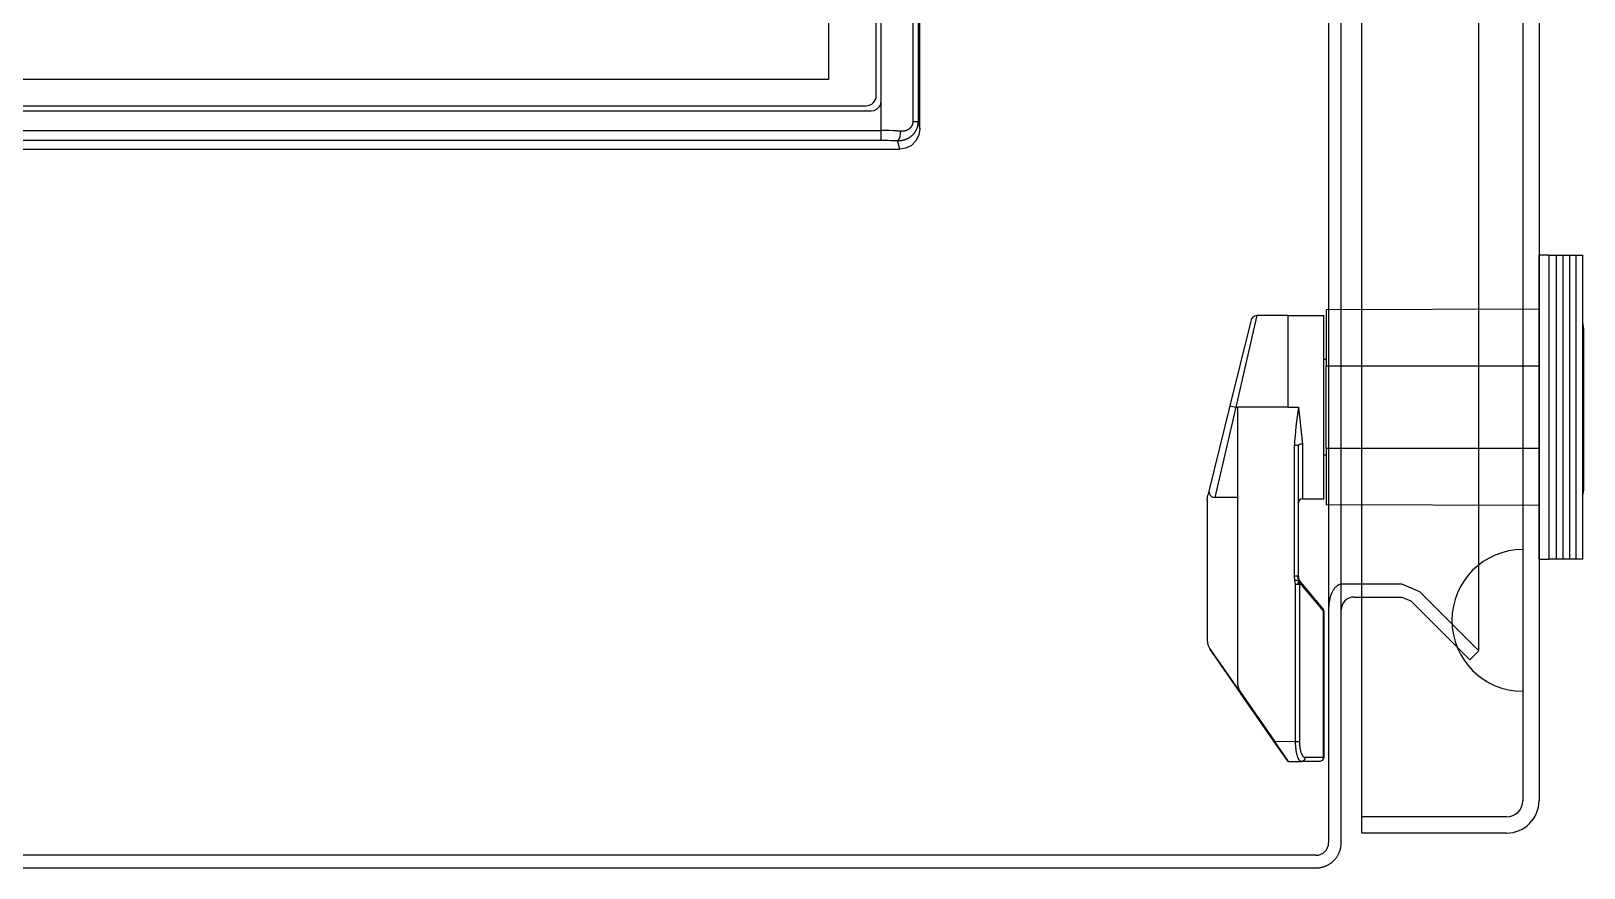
# Model space of a CAD drawing. Header units: millimetres. Extents: x 979 to 5828, y -1860 to 642.
# Drawn here: x 3258.3 to 3411.6, y 276.1 to 358.8 of the extents above; entities that cross this region are included whole.
import ezdxf

# ---------------------------------------------------------------- set-up
doc = ezdxf.new("R2010")
doc.units = ezdxf.units.MM

msp = doc.modelspace()

# ---------------------------------------------------------------- linework, layer by layer
for p, q in [((3386.388, 573.567), (3386.388, 278.641)), ((3387.635, 279.141), (3387.635, 573.567)), ((3389.66, 279.585), (3389.66, 572.625)), ((3405.56, 569.425), (3405.56, 282.785)), ((3407.16, 569.425), (3407.16, 282.785)), ((3401.206, 297.588), (3401.206, 554.62)), ((3405.56, 307.585), (3405.56, 293.585)), ((3386.837, 303.564), (3386.812, 303.522)), ((3386.863, 303.604), (3386.837, 303.564)), ((3386.89, 303.644), (3386.863, 303.604)), ((3386.917, 303.682), (3386.89, 303.644)), ((3386.945, 303.718), (3386.917, 303.682)), ((3386.974, 303.754), (3386.945, 303.718)), ((3387.003, 303.788), (3386.974, 303.754)), ((3387.033, 303.821), (3387.003, 303.788)), ((3387.063, 303.852), (3387.033, 303.821)), ((3387.094, 303.882), (3387.063, 303.852)), ((3387.125, 303.91), (3387.094, 303.882)), ((3387.157, 303.937), (3387.125, 303.91)), ((3387.173, 303.95), (3387.157, 303.937)), ((3387.189, 303.962), (3387.173, 303.95)), ((3387.206, 303.974), (3387.189, 303.962)), ((3387.222, 303.986), (3387.206, 303.974)), ((3387.238, 303.997), (3387.222, 303.986)), ((3387.255, 304.008), (3387.238, 303.997)), ((3387.272, 304.019), (3387.255, 304.008)), ((3387.288, 304.029), (3387.272, 304.019)), ((3387.305, 304.039), (3387.288, 304.029)), ((3387.322, 304.048), (3387.305, 304.039)), ((3387.339, 304.057), (3387.322, 304.048)), ((3387.356, 304.066), (3387.339, 304.057)), ((3387.373, 304.074), (3387.356, 304.066)), ((3387.39, 304.082), (3387.373, 304.074)), ((3387.408, 304.089), (3387.39, 304.082)), ((3387.425, 304.096), (3387.408, 304.089)), ((3387.442, 304.103), (3387.425, 304.096)), ((3387.46, 304.109), (3387.442, 304.103)), ((3387.477, 304.115), (3387.46, 304.109)), ((3387.495, 304.12), (3387.477, 304.115)), ((3387.512, 304.126), (3387.495, 304.12)), ((3387.53, 304.13), (3387.512, 304.126)), ((3387.547, 304.135), (3387.53, 304.13)), ((3387.565, 304.138), (3387.547, 304.135)), ((3387.583, 304.142), (3387.565, 304.138)), ((3387.6, 304.145), (3387.583, 304.142)), ((3387.618, 304.148), (3387.6, 304.145)), ((3387.636, 304.15), (3387.618, 304.148)), ((3387.653, 304.152), (3387.636, 304.15)), ((3387.671, 304.154), (3387.653, 304.152)), ((3387.689, 304.155), (3387.671, 304.154)), ((3387.707, 304.156), (3387.689, 304.155)), ((3387.725, 304.157), (3387.707, 304.156)), ((3387.742, 304.157), (3387.725, 304.157)), ((3393.625, 304.15), (3387.742, 304.157)), ((3395.392, 303.416), (3393.625, 304.15)), ((3386.409, 302.108), (3386.4, 301.994)), ((3386.42, 302.221), (3386.409, 302.108)), ((3386.434, 302.335), (3386.42, 302.221)), ((3386.451, 302.448), (3386.434, 302.335)), ((3386.471, 302.561), (3386.451, 302.448)), ((3386.494, 302.672), (3386.471, 302.561)), ((3386.52, 302.782), (3386.494, 302.672)), ((3386.549, 302.89), (3386.52, 302.782)), ((3386.581, 302.996), (3386.549, 302.89)), ((3386.598, 303.048), (3386.581, 302.996)), ((3386.616, 303.099), (3386.598, 303.048)), ((3386.635, 303.15), (3386.616, 303.099)), ((3386.654, 303.2), (3386.635, 303.15)), ((3386.675, 303.248), (3386.654, 303.2)), ((3386.696, 303.297), (3386.675, 303.248)), ((3386.717, 303.344), (3386.696, 303.297)), ((3386.74, 303.39), (3386.717, 303.344)), ((3386.763, 303.435), (3386.74, 303.39)), ((3386.787, 303.479), (3386.763, 303.435)), ((3386.812, 303.522), (3386.787, 303.479)), ((3388.885, 302.891), (3393.617, 302.891)), ((3393.617, 302.891), (3394.501, 302.525)), ((3394.501, 302.525), (3400.322, 296.704)), ((3401.206, 297.588), (3395.392, 303.416)), ((3386.391, 301.769), (3386.39, 301.658)), ((3386.394, 301.882), (3386.391, 301.769)), ((3386.4, 301.994), (3386.394, 301.882)), ((3400.322, 296.704), (3401.206, 297.588)), ((3403.96, 281.185), (3389.66, 281.185)), ((3387.635, 278.641), (3387.635, 279.141)), ((3403.96, 279.585), (3389.66, 279.585)), ((3387.326, 277.437), (3387.356, 277.493)), ((3387.356, 277.493), (3387.384, 277.55)), ((3387.384, 277.55), (3387.411, 277.606)), ((3387.411, 277.606), (3387.436, 277.664)), ((3387.436, 277.664), (3387.459, 277.721)), ((3387.459, 277.721), (3387.482, 277.779)), ((3387.482, 277.779), (3387.502, 277.837)), ((3387.502, 277.837), (3387.521, 277.895)), ((3387.521, 277.895), (3387.538, 277.954)), ((3387.538, 277.954), (3387.554, 278.012)), ((3387.554, 278.012), (3387.569, 278.07)), ((3387.569, 278.07), (3387.582, 278.128)), ((3387.582, 278.128), (3387.593, 278.187)), ((3387.593, 278.187), (3387.603, 278.245)), ((3387.603, 278.245), (3387.612, 278.302)), ((3387.612, 278.302), (3387.619, 278.36)), ((3387.619, 278.36), (3387.625, 278.417)), ((3387.625, 278.417), (3387.629, 278.474)), ((3387.629, 278.474), (3387.632, 278.53)), ((3387.632, 278.53), (3387.634, 278.586)), ((3387.634, 278.586), (3387.635, 278.641)), ((3090.135, 276.142), (3385.19, 276.142)), ((3385.138, 277.391), (3090.16, 277.391)), ((3385.19, 276.142), (3385.246, 276.144)), ((3385.246, 276.144), (3385.303, 276.147)), ((3385.303, 276.147), (3385.36, 276.152)), ((3385.36, 276.152), (3385.417, 276.157)), ((3385.417, 276.157), (3385.474, 276.165)), ((3385.474, 276.165), (3385.532, 276.173)), ((3385.532, 276.173), (3385.59, 276.183)), ((3385.59, 276.183), (3385.648, 276.195)), ((3385.648, 276.195), (3385.706, 276.208)), ((3385.706, 276.208), (3385.765, 276.222)), ((3385.765, 276.222), (3385.823, 276.238)), ((3385.823, 276.238), (3385.881, 276.255)), ((3385.881, 276.255), (3385.939, 276.274)), ((3385.939, 276.274), (3385.997, 276.295)), ((3385.997, 276.295), (3386.055, 276.317)), ((3386.055, 276.317), (3386.113, 276.341)), ((3386.113, 276.341), (3386.17, 276.366)), ((3386.17, 276.366), (3386.227, 276.393)), ((3386.227, 276.393), (3386.283, 276.421)), ((3386.283, 276.421), (3386.339, 276.451)), ((3386.339, 276.451), (3386.394, 276.482)), ((3386.394, 276.482), (3386.449, 276.515)), ((3386.449, 276.515), (3386.503, 276.549)), ((3386.503, 276.549), (3386.556, 276.585)), ((3386.556, 276.585), (3386.609, 276.622)), ((3386.609, 276.622), (3386.66, 276.661)), ((3386.66, 276.661), (3386.711, 276.701)), ((3386.711, 276.701), (3386.76, 276.742)), ((3386.76, 276.742), (3386.809, 276.785)), ((3386.809, 276.785), (3386.856, 276.829)), ((3386.856, 276.829), (3386.903, 276.874)), ((3386.903, 276.874), (3386.948, 276.92)), ((3386.948, 276.92), (3386.992, 276.968)), ((3386.992, 276.968), (3387.035, 277.016)), ((3387.035, 277.016), (3387.076, 277.066)), ((3387.076, 277.066), (3387.116, 277.116)), ((3387.116, 277.116), (3387.154, 277.168)), ((3387.154, 277.168), (3387.192, 277.22)), ((3387.192, 277.22), (3387.227, 277.273)), ((3387.227, 277.273), (3387.262, 277.327)), ((3387.262, 277.327), (3387.295, 277.382)), ((3387.295, 277.382), (3387.326, 277.437))]:
    msp.add_line(p, q)
at = {"color": 7, "linetype": 'Continuous'}
for p, q in [((3342.233, 347.969), (3342.233, 504.24)), ((3346.033, 349.117), (3346.033, 503.091)), ((3345.378, 349.843), (3345.378, 502.366)), ((3345.853, 502.366), (3345.853, 349.843)), ((3341.733, 352.404), (3341.733, 499.804)), ((3137.333, 351.404), (3340.733, 351.404)), ((3136.833, 350.904), (3341.233, 350.904)), ((3345.378, 349.843), (3345.853, 349.843)), ((3345.853, 349.843), (3346.033, 349.117)), ((3135.833, 348.956), (3342.233, 348.956)), ((3134.022, 347.104), (3344.044, 347.104)), ((3342.233, 347.969), (3135.833, 347.969)), ((3344.044, 347.104), (3343.84, 347.926))]:
    msp.add_line(p, q, dxfattribs=at)
at = {"color": 7}
for p, q in [((3407.16, 306.642), (3407.16, 336.642)), ((3408.134, 336.642), (3407.16, 336.642)), ((3408.134, 336.642), (3408.877, 336.642)), ((3408.134, 336.642), (3408.134, 306.642)), ((3408.877, 336.642), (3409.532, 336.642)), ((3408.877, 306.642), (3408.877, 336.642)), ((3409.532, 336.642), (3410.188, 336.642)), ((3409.532, 306.642), (3409.532, 336.642)), ((3410.188, 336.642), (3410.843, 336.642)), ((3410.188, 306.642), (3410.188, 336.642)), ((3410.843, 336.642), (3411.497, 336.642)), ((3410.843, 306.642), (3410.843, 336.642)), ((3411.497, 306.642), (3411.497, 336.642)), ((3407.16, 331.312), (3386.16, 331.242)), ((3386.16, 331.242), (3386.16, 325.711)), ((3378.704, 330.144), (3376.643, 321.786)), ((3379.306, 330.69), (3377.223, 321.643)), ((3382.41, 330.705), (3379.306, 330.693)), ((3382.41, 321.644), (3382.41, 330.705)), ((3382.41, 330.704), (3385.91, 330.692)), ((3385.91, 312.592), (3385.91, 330.692)), ((3411.596, 329.376), (3411.497, 330.021)), ((3411.596, 329.376), (3411.497, 329.376)), ((3411.596, 313.509), (3411.596, 329.376)), ((3386.16, 326.356), (3385.91, 326.355)), ((3386.16, 325.711), (3407.16, 325.732)), ((3386.16, 317.573), (3386.16, 325.711)), ((3376.643, 321.786), (3374.594, 313.482)), ((3377.223, 321.643), (3375.171, 312.73)), ((3377.223, 321.643), (3377.41, 321.643)), ((3382.41, 321.642), (3377.41, 321.642)), ((3377.41, 321.642), (3377.41, 294.359)), ((3382.41, 321.642), (3383.41, 321.642)), ((3383.41, 321.642), (3383.808, 318.005)), ((3383.009, 304.977), (3383.009, 317.844)), ((3383.087, 317.844), (3383.009, 317.844)), ((3383.162, 317.844), (3383.087, 317.844)), ((3383.231, 317.844), (3383.162, 317.844)), ((3383.292, 317.844), (3383.231, 317.844)), ((3383.342, 317.844), (3383.292, 317.844)), ((3383.379, 317.844), (3383.342, 317.844)), ((3383.402, 317.844), (3383.379, 317.844)), ((3383.41, 317.844), (3383.402, 317.844)), ((3383.417, 317.876), (3383.41, 317.844)), ((3383.41, 304.977), (3383.41, 317.844)), ((3383.44, 317.906), (3383.417, 317.876)), ((3383.477, 317.933), (3383.44, 317.906)), ((3383.526, 317.958), (3383.477, 317.933)), ((3383.587, 317.978), (3383.526, 317.958)), ((3383.656, 317.993), (3383.587, 317.978)), ((3383.731, 318.002), (3383.656, 317.993)), ((3383.808, 318.005), (3383.731, 318.002)), ((3383.808, 318.005), (3383.808, 312.584)), ((3407.16, 317.551), (3386.16, 317.573)), ((3386.16, 317.573), (3386.16, 312.042)), ((3385.91, 316.928), (3386.16, 316.928)), ((3374.41, 312.49), (3374.468, 312.969)), ((3374.594, 313.482), (3374.468, 312.969)), ((3411.596, 313.509), (3411.497, 313.509)), ((3411.497, 312.913), (3411.595, 313.445)), ((3411.595, 313.445), (3411.497, 313.445)), ((3411.595, 313.445), (3411.596, 313.509)), ((3374.41, 312.49), (3374.41, 298.637)), ((3377.41, 312.723), (3375.171, 312.73)), ((3383.808, 312.584), (3385.911, 312.592)), ((3386.16, 312.042), (3407.16, 311.971)), ((3407.16, 306.642), (3408.134, 306.642)), ((3408.877, 306.642), (3408.134, 306.642)), ((3409.532, 306.642), (3408.877, 306.642)), ((3410.188, 306.642), (3409.532, 306.642)), ((3410.843, 306.642), (3410.188, 306.642)), ((3411.497, 306.642), (3410.843, 306.642)), ((3383.009, 304.977), (3383.292, 304.977)), ((3383.068, 304.56), (3383.009, 304.977)), ((3383.068, 304.56), (3383.447, 304.571)), ((3383.128, 304.143), (3383.068, 304.56)), ((3383.358, 304.143), (3383.128, 304.143)), ((3383.128, 288.644), (3383.128, 304.143)), ((3383.292, 304.977), (3383.447, 304.571)), ((3383.292, 304.977), (3383.41, 304.977)), ((3383.358, 304.143), (3383.447, 304.571)), ((3383.505, 304.143), (3383.358, 304.143)), ((3383.41, 304.977), (3383.41, 304.884)), ((3383.41, 304.884), (3383.447, 304.571)), ((3383.416, 304.721), (3383.422, 304.741)), ((3383.422, 304.741), (3383.424, 304.77)), ((3383.434, 304.654), (3383.503, 304.534)), ((3383.455, 304.612), (3383.438, 304.673)), ((3383.565, 304.415), (3383.447, 304.571)), ((3383.539, 304.21), (3383.447, 304.571)), ((3385.816, 301.777), (3383.503, 304.534)), ((3383.503, 304.534), (3383.565, 304.415)), ((3383.539, 304.21), (3383.505, 304.143)), ((3383.505, 304.143), (3383.505, 288.644)), ((3383.573, 304.277), (3383.539, 304.21)), ((3383.565, 304.415), (3383.573, 304.277)), ((3385.886, 301.52), (3383.573, 304.277)), ((3385.91, 301.52), (3385.886, 301.52)), ((3385.886, 287.038), (3385.886, 301.52)), ((3385.91, 301.52), (3385.91, 287.038)), ((3374.41, 298.637), (3374.41, 298.622)), ((3374.678, 297.781), (3381.912, 287.374)), ((3374.678, 297.766), (3374.678, 297.781)), ((3381.912, 287.359), (3374.678, 297.766)), ((3377.41, 294.359), (3377.41, 294.348)), ((3377.678, 293.412), (3377.615, 293.541)), ((3377.678, 293.423), (3377.633, 293.515)), ((3377.678, 293.492), (3377.678, 293.503)), ((3377.678, 293.503), (3381.052, 288.649)), ((3381.912, 287.401), (3377.678, 293.492)), ((3377.678, 293.423), (3381.912, 287.332)), ((3377.678, 293.412), (3377.678, 293.423)), ((3380.989, 288.648), (3377.678, 293.412)), ((3382.388, 286.646), (3380.989, 288.648)), ((3382.437, 286.646), (3381.052, 288.649)), ((3381.053, 288.649), (3383.128, 288.644)), ((3383.133, 288.378), (3383.128, 288.644)), ((3383.128, 288.644), (3383.189, 288.644)), ((3383.14, 288.245), (3383.133, 288.378)), ((3383.149, 288.114), (3383.14, 288.245)), ((3383.189, 288.644), (3383.249, 288.644)), ((3383.249, 288.644), (3383.306, 288.644)), ((3383.306, 288.644), (3383.358, 288.644)), ((3383.358, 288.644), (3383.406, 288.644)), ((3383.406, 288.644), (3383.446, 288.644)), ((3383.446, 288.644), (3383.48, 288.644)), ((3383.48, 288.644), (3383.505, 288.644)), ((3383.505, 288.644), (3383.506, 288.536)), ((3383.506, 288.536), (3383.51, 288.429)), ((3383.51, 288.429), (3383.517, 288.322)), ((3383.517, 288.322), (3383.524, 288.243)), ((3383.524, 288.243), (3383.532, 288.166)), ((3381.912, 287.374), (3381.912, 287.401)), ((3382.41, 286.681), (3381.912, 287.401)), ((3381.912, 287.374), (3382.41, 286.659)), ((3381.912, 287.359), (3381.912, 287.332)), ((3382.018, 287.205), (3381.912, 287.359)), ((3381.912, 287.332), (3382.39, 286.646)), ((3382.406, 286.646), (3382.018, 287.205)), ((3382.41, 286.659), (3382.41, 286.681)), ((3383.16, 287.984), (3383.149, 288.114)), ((3383.175, 287.858), (3383.16, 287.984)), ((3383.199, 287.683), (3383.175, 287.858)), ((3383.213, 287.599), (3383.199, 287.683)), ((3383.229, 287.518), (3383.213, 287.599)), ((3383.246, 287.435), (3383.229, 287.518)), ((3383.264, 287.356), (3383.246, 287.435)), ((3383.284, 287.28), (3383.264, 287.356)), ((3383.304, 287.208), (3383.284, 287.28)), ((3383.324, 287.145), (3383.304, 287.208)), ((3383.345, 287.085), (3383.324, 287.145)), ((3383.366, 287.029), (3383.345, 287.085)), ((3383.388, 286.977), (3383.366, 287.029)), ((3383.4, 286.949), (3383.388, 286.977)), ((3383.413, 286.922), (3383.4, 286.949)), ((3383.426, 286.897), (3383.413, 286.922)), ((3383.439, 286.873), (3383.426, 286.897)), ((3383.452, 286.849), (3383.439, 286.873)), ((3383.466, 286.827), (3383.452, 286.849)), ((3383.479, 286.807), (3383.466, 286.827)), ((3383.493, 286.787), (3383.479, 286.807)), ((3383.503, 286.773), (3383.493, 286.787)), ((3383.514, 286.76), (3383.503, 286.773)), ((3383.52, 286.752), (3383.514, 286.76)), ((3383.526, 286.745), (3383.52, 286.752)), ((3383.532, 286.739), (3383.526, 286.745)), ((3383.532, 288.166), (3383.541, 288.09)), ((3383.538, 286.732), (3383.532, 286.739)), ((3383.545, 286.725), (3383.538, 286.732)), ((3383.541, 288.09), (3383.552, 288.015)), ((3383.552, 286.718), (3383.545, 286.725)), ((3383.552, 288.015), (3383.564, 287.942)), ((3383.559, 286.711), (3383.552, 286.718)), ((3383.566, 286.705), (3383.559, 286.711)), ((3383.564, 287.942), (3383.577, 287.871)), ((3383.573, 286.699), (3383.566, 286.705)), ((3383.581, 286.692), (3383.573, 286.699)), ((3383.577, 287.871), (3383.592, 287.802)), ((3383.589, 286.686), (3383.581, 286.692)), ((3383.597, 286.681), (3383.589, 286.686)), ((3383.592, 287.802), (3383.608, 287.736)), ((3383.601, 286.678), (3383.597, 286.681)), ((3383.605, 286.675), (3383.601, 286.678)), ((3383.608, 287.736), (3383.625, 287.671)), ((3383.625, 287.671), (3383.643, 287.61)), ((3383.643, 287.61), (3383.662, 287.551)), ((3383.662, 287.551), (3383.682, 287.495)), ((3383.682, 287.495), (3383.703, 287.442)), ((3383.703, 287.442), (3383.714, 287.416)), ((3383.981, 286.764), (3383.71, 286.642)), ((3383.714, 287.416), (3383.725, 287.391)), ((3383.725, 287.391), (3383.736, 287.368)), ((3383.736, 287.368), (3383.747, 287.344)), ((3383.747, 287.344), (3383.759, 287.322)), ((3383.759, 287.322), (3383.77, 287.301)), ((3383.77, 287.301), (3383.782, 287.28)), ((3383.782, 287.28), (3383.794, 287.26)), ((3383.794, 287.26), (3383.807, 287.241)), ((3383.807, 287.241), (3383.819, 287.223)), ((3383.819, 287.223), (3383.832, 287.205)), ((3383.832, 287.205), (3383.844, 287.189)), ((3383.844, 287.189), (3383.857, 287.173)), ((3383.857, 287.173), (3383.87, 287.158)), ((3383.87, 287.158), (3383.876, 287.151)), ((3383.876, 287.151), (3383.883, 287.144)), ((3383.883, 287.144), (3383.889, 287.138)), ((3383.889, 287.138), (3383.896, 287.131)), ((3383.896, 287.131), (3383.903, 287.125)), ((3383.903, 287.125), (3383.909, 287.119)), ((3383.909, 287.119), (3383.916, 287.114)), ((3383.916, 287.114), (3383.922, 287.108)), ((3383.922, 287.108), (3383.929, 287.103)), ((3383.929, 287.103), (3383.936, 287.098)), ((3383.936, 287.098), (3383.943, 287.093)), ((3383.943, 287.093), (3383.949, 287.088)), ((3383.949, 287.088), (3383.956, 287.084)), ((3383.956, 287.084), (3383.963, 287.079)), ((3383.963, 287.079), (3383.97, 287.075)), ((3383.97, 287.075), (3383.977, 287.072)), ((3383.977, 287.072), (3383.983, 287.068)), ((3384.087, 287.042), (3383.981, 286.764)), ((3383.983, 287.068), (3383.99, 287.065)), ((3383.99, 287.065), (3383.997, 287.062)), ((3383.997, 287.062), (3384.004, 287.059)), ((3384.004, 287.059), (3384.011, 287.056)), ((3384.011, 287.056), (3384.018, 287.054)), ((3384.018, 287.054), (3384.021, 287.053)), ((3384.021, 287.053), (3384.025, 287.052)), ((3384.025, 287.052), (3384.028, 287.051)), ((3384.028, 287.051), (3384.031, 287.05)), ((3384.031, 287.05), (3384.035, 287.049)), ((3384.035, 287.049), (3384.038, 287.048)), ((3384.038, 287.048), (3384.045, 287.047)), ((3384.045, 287.047), (3384.052, 287.046)), ((3384.052, 287.046), (3384.059, 287.045)), ((3384.059, 287.045), (3384.073, 287.043)), ((3384.073, 287.043), (3384.087, 287.042)), ((3385.886, 287.038), (3384.087, 287.042)), ((3385.78, 286.759), (3385.509, 286.638)), ((3385.792, 286.754), (3385.509, 286.638)), ((3385.886, 287.038), (3385.78, 286.759)), ((3385.91, 287.038), (3385.792, 286.754)), ((3385.91, 287.038), (3385.886, 287.038)), ((3382.39, 286.646), (3382.388, 286.646)), ((3382.39, 286.646), (3382.41, 286.646)), ((3382.437, 286.646), (3382.406, 286.646)), ((3382.437, 286.646), (3383.71, 286.642)), ((3383.61, 286.673), (3383.605, 286.675)), ((3383.614, 286.67), (3383.61, 286.673)), ((3383.618, 286.668), (3383.614, 286.67)), ((3383.623, 286.665), (3383.618, 286.668)), ((3383.627, 286.663), (3383.623, 286.665)), ((3383.631, 286.661), (3383.627, 286.663)), ((3383.636, 286.659), (3383.631, 286.661)), ((3383.641, 286.657), (3383.636, 286.659)), ((3383.645, 286.655), (3383.641, 286.657)), ((3383.65, 286.653), (3383.645, 286.655)), ((3383.655, 286.651), (3383.65, 286.653)), ((3383.659, 286.65), (3383.655, 286.651)), ((3383.664, 286.649), (3383.659, 286.65)), ((3383.669, 286.647), (3383.664, 286.649)), ((3383.671, 286.647), (3383.669, 286.647)), ((3383.674, 286.646), (3383.671, 286.647)), ((3383.679, 286.645), (3383.674, 286.646)), ((3383.684, 286.645), (3383.679, 286.645)), ((3383.689, 286.644), (3383.684, 286.645)), ((3383.7, 286.643), (3383.689, 286.644)), ((3383.71, 286.642), (3383.7, 286.643)), ((3385.509, 286.638), (3383.71, 286.642))]:
    msp.add_line(p, q, dxfattribs=at)
at = {"color": 215, "true_color": 0xa953a0}
msp.add_lwpolyline([(3141.033, 494.006), (3337.033, 494.006), (3337.033, 354.006), (3141.033, 354.006), (3141.033, 494.006)], dxfattribs=at)
at = {"color": 7, "linetype": 'Continuous'}
for points in [[(3341.233, 350.904), (3341.542, 350.953), (3341.821, 351.095), (3342.042, 351.317), (3342.184, 351.595), (3342.233, 351.904)], [(3343.786, 348.929), (3344.175, 348.913), (3344.189, 348.912), (3344.202, 348.912), (3344.216, 348.912), (3344.229, 348.912), (3344.243, 348.912), (3344.256, 348.912), (3344.27, 348.912), (3344.283, 348.913), (3344.296, 348.913), (3344.31, 348.914), (3344.323, 348.914), (3344.336, 348.915), (3344.35, 348.916), (3344.363, 348.917), (3344.376, 348.919), (3344.389, 348.92), (3344.403, 348.921), (3344.416, 348.923), (3344.429, 348.925), (3344.442, 348.927), (3344.455, 348.929), (3344.468, 348.931), (3344.481, 348.933), (3344.494, 348.935), (3344.507, 348.937), (3344.52, 348.94), (3344.533, 348.943), (3344.546, 348.945), (3344.559, 348.948), (3344.572, 348.951), (3344.585, 348.955), (3344.598, 348.958), (3344.611, 348.961), (3344.623, 348.965), (3344.636, 348.968), (3344.649, 348.972), (3344.661, 348.976), (3344.674, 348.98), (3344.686, 348.984), (3344.699, 348.988), (3344.711, 348.993), (3344.723, 348.997), (3344.736, 349.002), (3344.748, 349.007), (3344.76, 349.011), (3344.772, 349.016), (3344.784, 349.022), (3344.796, 349.027), (3344.808, 349.032), (3344.82, 349.038), (3344.831, 349.043), (3344.843, 349.049), (3344.855, 349.055), (3344.866, 349.061), (3344.878, 349.067), (3344.889, 349.073), (3344.901, 349.08), (3344.912, 349.086), (3344.924, 349.093), (3344.935, 349.1), (3344.946, 349.106), (3344.957, 349.114), (3344.968, 349.121), (3344.979, 349.128), (3344.99, 349.136), (3345.001, 349.143), (3345.011, 349.151), (3345.022, 349.159), (3345.032, 349.167), (3345.043, 349.175), (3345.053, 349.183), (3345.063, 349.192), (3345.073, 349.2), (3345.083, 349.209), (3345.093, 349.218), (3345.102, 349.227), (3345.112, 349.236), (3345.121, 349.245), (3345.131, 349.254), (3345.14, 349.264), (3345.149, 349.273), (3345.158, 349.283), (3345.167, 349.293), (3345.175, 349.303), (3345.184, 349.313), (3345.193, 349.324), (3345.201, 349.334), (3345.209, 349.345), (3345.217, 349.356), (3345.225, 349.367), (3345.233, 349.378), (3345.241, 349.39), (3345.248, 349.401), (3345.255, 349.413), (3345.263, 349.425), (3345.269, 349.436), (3345.276, 349.448), (3345.283, 349.461), (3345.289, 349.473), (3345.295, 349.485), (3345.301, 349.498), (3345.307, 349.51), (3345.313, 349.523), (3345.318, 349.536), (3345.323, 349.549), (3345.328, 349.562), (3345.333, 349.575), (3345.337, 349.589), (3345.342, 349.602), (3345.346, 349.616), (3345.35, 349.63), (3345.353, 349.643), (3345.357, 349.657), (3345.36, 349.671), (3345.363, 349.685), (3345.365, 349.7), (3345.368, 349.714), (3345.37, 349.728), (3345.372, 349.742), (3345.373, 349.756), (3345.375, 349.771), (3345.376, 349.785), (3345.377, 349.8), (3345.377, 349.814), (3345.378, 349.828), (3345.378, 349.843)], [(3345.853, 349.843), (3345.853, 349.817), (3345.852, 349.791), (3345.851, 349.765), (3345.85, 349.74), (3345.848, 349.714), (3345.846, 349.688), (3345.844, 349.662), (3345.841, 349.637), (3345.838, 349.611), (3345.835, 349.586), (3345.832, 349.56), (3345.828, 349.535), (3345.823, 349.509), (3345.819, 349.484), (3345.814, 349.459), (3345.808, 349.434), (3345.803, 349.409), (3345.797, 349.385), (3345.791, 349.36), (3345.784, 349.335), (3345.777, 349.311), (3345.77, 349.287), (3345.763, 349.263), (3345.755, 349.239), (3345.747, 349.215), (3345.738, 349.191), (3345.729, 349.167), (3345.72, 349.144), (3345.711, 349.12), (3345.701, 349.097), (3345.691, 349.074), (3345.681, 349.051), (3345.67, 349.028), (3345.659, 349.005), (3345.648, 348.982), (3345.636, 348.96), (3345.625, 348.937), (3345.612, 348.915), (3345.6, 348.893), (3345.587, 348.871), (3345.574, 348.849), (3345.561, 348.828), (3345.547, 348.807), (3345.534, 348.786), (3345.52, 348.765), (3345.505, 348.745), (3345.491, 348.724), (3345.476, 348.704), (3345.461, 348.685), (3345.446, 348.665), (3345.43, 348.645), (3345.414, 348.626), (3345.398, 348.607), (3345.382, 348.588), (3345.365, 348.57), (3345.349, 348.551), (3345.332, 348.533), (3345.314, 348.515), (3345.297, 348.498), (3345.279, 348.48), (3345.261, 348.463), (3345.243, 348.446), (3345.224, 348.429), (3345.205, 348.412), (3345.186, 348.395), (3345.167, 348.379), (3345.147, 348.363), (3345.128, 348.348), (3345.108, 348.332), (3345.088, 348.317), (3345.068, 348.302), (3345.047, 348.288), (3345.027, 348.274), (3345.006, 348.26), (3344.985, 348.246), (3344.964, 348.232), (3344.943, 348.219), (3344.922, 348.206), (3344.901, 348.194), (3344.879, 348.181), (3344.857, 348.169), (3344.835, 348.158), (3344.813, 348.146), (3344.791, 348.135), (3344.769, 348.124), (3344.746, 348.113), (3344.723, 348.103), (3344.7, 348.093), (3344.677, 348.083), (3344.654, 348.073), (3344.631, 348.064), (3344.607, 348.055), (3344.584, 348.046), (3344.56, 348.038), (3344.536, 348.03), (3344.512, 348.022), (3344.488, 348.014), (3344.463, 348.007), (3344.439, 348), (3344.415, 347.993), (3344.39, 347.987), (3344.366, 347.981), (3344.342, 347.975), (3344.317, 347.97), (3344.292, 347.965), (3344.268, 347.96), (3344.243, 347.956), (3344.218, 347.952), (3344.194, 347.948), (3344.169, 347.944), (3344.144, 347.941), (3344.119, 347.938), (3344.094, 347.935), (3344.069, 347.933), (3344.044, 347.931), (3344.018, 347.929), (3343.993, 347.928), (3343.968, 347.927), (3343.942, 347.926), (3343.917, 347.926), (3343.891, 347.925), (3343.866, 347.926), (3343.84, 347.926)], [(3343.786, 348.929), (3343.404, 348.941), (3343.016, 348.949), (3342.625, 348.954), (3342.233, 348.956)], [(3343.84, 347.926), (3343.931, 348.008), (3344.015, 348.162), (3344.085, 348.376), (3344.135, 348.634), (3344.162, 348.913)], [(3346.033, 349.117), (3345.936, 348.494), (3345.654, 347.933), (3345.214, 347.488), (3344.659, 347.203), (3344.044, 347.104)], [(3343.84, 347.926), (3343.527, 347.941), (3343.208, 347.953), (3342.886, 347.962), (3342.56, 347.967), (3342.233, 347.969)]]:
    msp.add_lwpolyline(points, dxfattribs=at)
msp.add_arc((3340.733, 352.404), 1, 270, 0, dxfattribs=at)
at = {"color": 7}
for centre, radius, start, end in [((3379.355, 330.035), 0.659, 94.1638, 169.85178), ((3416.66, 482.156), 165.287, 255.98918, 256.19641), ((3419.381, 315.923), 36.423, 170.96587, 176.97564), ((3375.179, 313.332), 0.603, 165.66723, 269.27179), ((3383.81, 312.184), 0.4, 90.2, 180), ((3385.51, 301.52), 0.4, 0, 40), ((3385.563, 301.571), 0.326, 351.0285, 39.20753), ((3375.894, 298.632), 1.484, 179.80553, 214.99475), ((3375.921, 298.626), 1.511, 180.13192, 214.66799), ((3378.893, 294.354), 1.483, 179.7983, 215.00228), ((3378.921, 294.351), 1.511, 180.13192, 214.66799)]:
    msp.add_arc(centre, radius, start, end, dxfattribs=at)
for centre, radius, start, end in [((3405.56, 300.585), 7, 90, 270), ((3388.885, 301.641), 1.25, 90, 180), ((3403.96, 282.785), 3.2, 270, 360), ((3403.96, 282.785), 1.6, 270, 360), ((3385.138, 278.641), 1.25, 270, 0)]:
    msp.add_arc(centre, radius, start, end)

doc.saveas('drawing.dxf')
